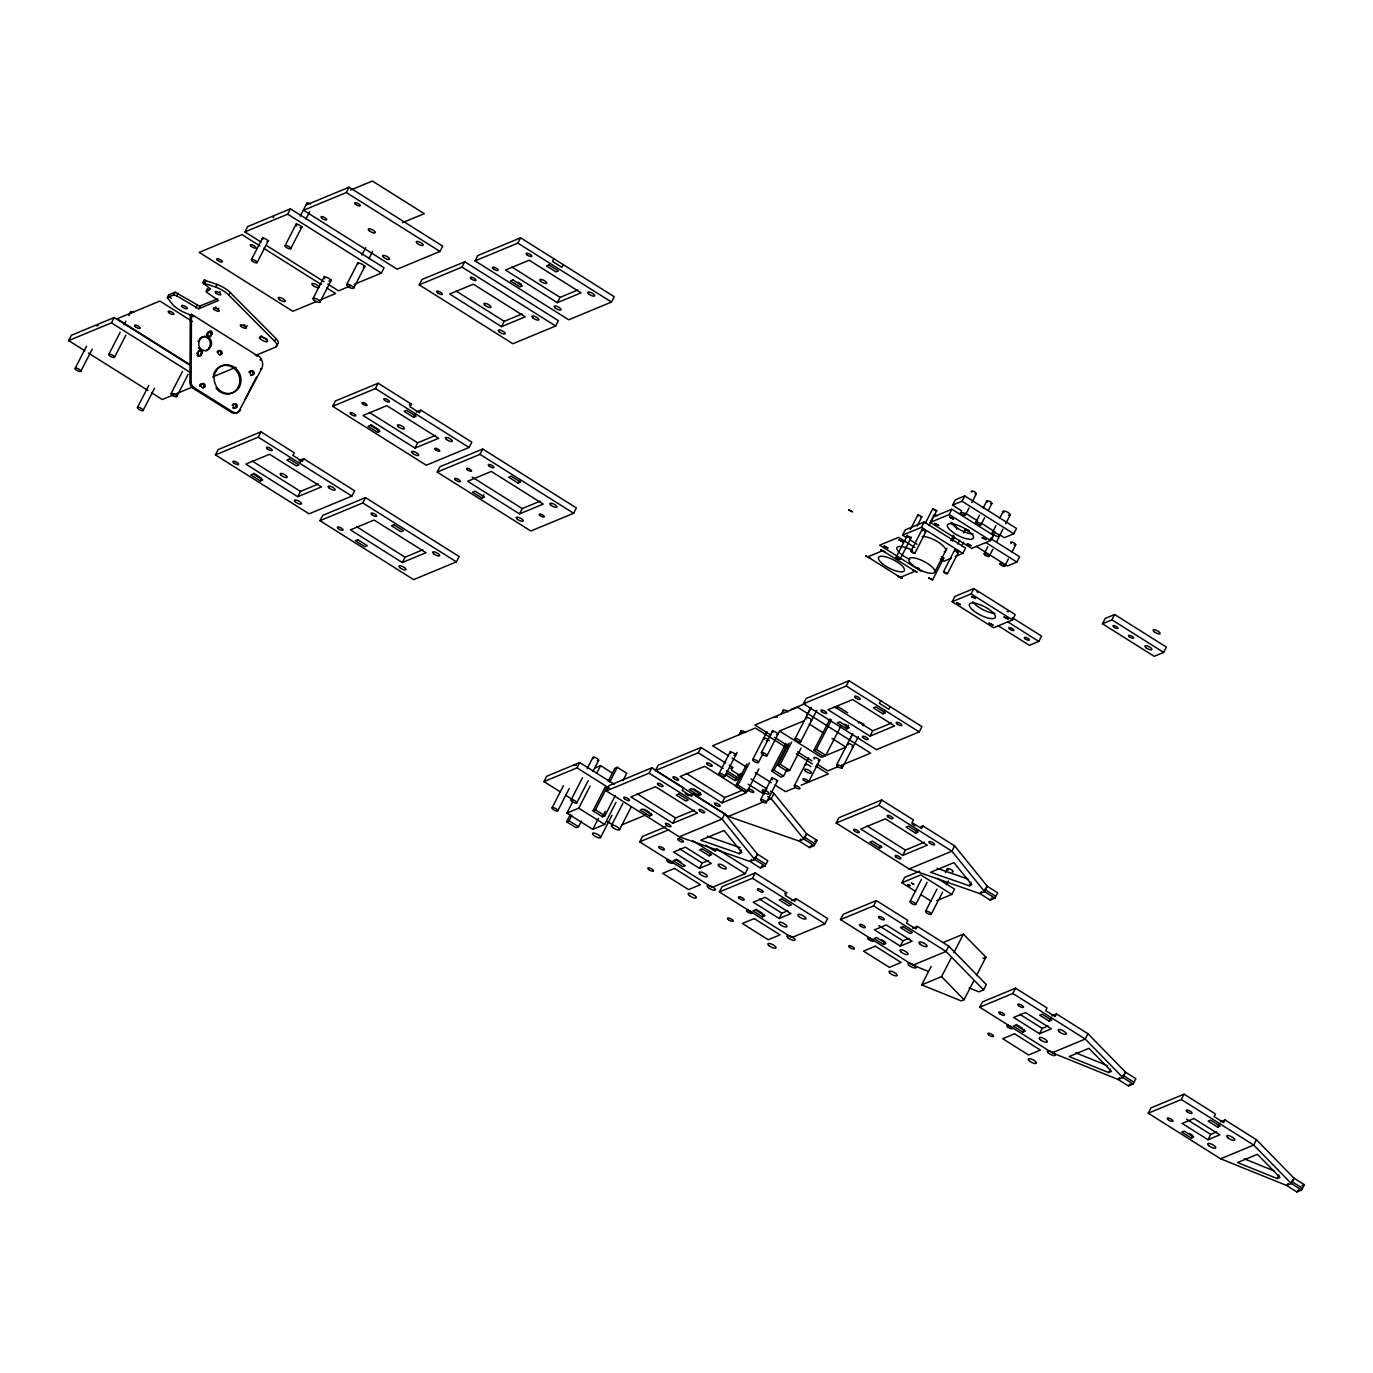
<?xml version="1.0" encoding="UTF-8"?>
<svg xmlns="http://www.w3.org/2000/svg" width="1373" height="1373" viewBox="0 0 1373 1373"><rect width="100%" height="100%" fill="white"/><g stroke="black" fill="none" stroke-linecap="round" stroke-linejoin="round"><path stroke-width="1.5" d="M907.896 884.796L910.042 885.825M911.432 883.302L913.663 884.281M255.481 355.058L257.695 355.212A10.092 9.233 67.5 0 1 261.591 368.925L239.383 410.355A6.316 5.767 67.5 0 1 231.471 412.415L193.044 388.233A6.316 5.767 67.5 0 1 189.937 382.483L190.298 314.743L191.482 314.263L256.391 355.092L275.784 347.06L277.14 344.4A15.137 4.857 27.2 0 0 275.87 338.479L230.115 292.38A14.519 4.651 27.2 0 0 216.985 284.4L204.285 280.126L205.315 281.688M240.567 409.858A6.316 5.767 67.5 0 1 232.655 411.917L194.228 387.735A6.316 5.767 67.5 0 1 191.104 381.986L191.482 314.263M725.682 762.993L700.985 747.461L658.199 765.207L655.47 770.528L728.428 816.42L799.189 841.083L803.909 839.126L806.638 833.806L816.986 840.327L814.258 845.631L803.909 839.126L806.638 833.806L773.943 793.371L770.425 791.157M920.802 826.786L922.913 825.911L954.647 845.871L987.341 886.323L997.69 892.828L994.962 898.148L984.613 891.626L984.75 889.876M1301.621 1189.996L1291.272 1183.492L1294.001 1178.171L1304.35 1184.693L1301.621 1189.996L1296.884 1191.97L1286.552 1185.448L1220.631 1158.795L1148.223 1113.211L1150.952 1107.908L1184.041 1094.178L1215.5 1113.984L1214.144 1116.644L1223.618 1122.599L1224.991 1119.956L1256.449 1139.744L1294.001 1178.171L1291.272 1183.492L1286.552 1185.448M693.039 793.783L691.683 796.443L682.192 790.488L683.565 787.827L651.832 767.85L609.046 785.596L606.317 790.917L679.257 836.809L750.018 861.472L754.755 859.515L757.484 854.195L724.79 813.76L693.039 793.783L688.474 795.688L685.316 793.697M765.087 866.02L767.833 860.699L757.484 854.195L754.755 859.515L765.087 866.02L760.367 867.976L750.018 861.472L751.615 859.498M1133.137 1084.001L1122.788 1077.496L1125.534 1072.176L1135.866 1078.68L1133.137 1084.001L1128.417 1085.957L1118.068 1079.453L1052.164 1052.782L979.738 1007.216L982.467 1001.895L1015.557 988.182L1047.033 1007.971L1045.66 1010.631L1055.15 1016.604L1056.506 1013.943L1087.982 1033.749L1125.534 1072.176L1122.788 1077.496L1118.068 1079.453L1119.664 1077.479M907.45 535.195L896.054 557.369L897.736 559.017L899.967 559.412L911.397 537.186M900.019 559.257L896.071 557.335M918.571 515.853L918.056 514.703L921.867 516.797L917.095 526.082M929.126 525.464L936.746 510.619L932.851 508.594L934.069 510.104M932.593 579.818L928.646 577.879L932.559 579.921L943.989 557.678M958.869 551.517L947.439 573.742L945.225 573.348L943.526 571.7L954.939 549.526M953.875 537.547L953.549 536.174M965.94 530.098L965.545 529.034L968.651 530.167M922.347 529.017L910.934 551.208L912.633 552.838L914.864 553.233L926.277 531.008M914.881 553.199L911.003 551.122M947.473 573.691L943.594 571.614M84.851 350.802L68.65 340.59L71.379 335.287L114.165 317.541L189.8 365.132M75.137 368.342L86.533 346.168M80.801 371.311A3.192 1.03 27.2 0 0 77.025 368.342A3.192 1.03 27.2 0 0 76.081 369.852A3.192 1.03 27.2 0 0 80.801 371.311L92.197 349.137M68.65 340.59L111.436 322.861L114.165 317.541M108.793 354.388L120.206 332.197M123.999 324.817L125.904 321.11M128.753 315.567L130.658 311.877M114.457 357.358A3.192 1.03 27.2 0 0 110.681 354.371A3.192 1.03 27.2 0 0 109.737 355.899A3.192 1.03 27.2 0 0 114.457 357.358L125.853 335.184M190.298 314.743L193.318 316.648A10.092 3.244 27.2 0 0 188.582 314.228L185.939 313.147A15.137 4.857 27.2 0 1 172.329 304.12L167.317 297.649L168.879 294.8L175.195 292.192L199.463 306.128L217.655 298.868M167.506 297.46L173.667 294.903L175.04 292.243M275.784 347.06A15.137 4.857 27.2 0 0 274.514 341.139L228.759 295.041A14.519 4.651 27.2 0 0 215.63 287.06L202.826 282.872L210.567 288.948L206.19 291.951L218.427 300.498L198.673 308.805L176.688 295.813L178.044 293.153M137.42 407.541L148.816 385.35M204.663 282.958L206.019 280.298M204.096 284.434L205.469 281.791M143.084 410.51A3.192 1.03 27.2 0 0 139.308 407.524A3.192 1.03 27.2 0 0 138.364 409.034A3.192 1.03 27.2 0 0 143.084 410.51L154.48 388.319M195.824 307.861L197.197 305.201M206.139 291.162L207.512 288.502L208.336 289.995M198.845 308.771L200.201 306.11M215.63 287.06L216.985 284.4M261.127 242.111L244.909 231.917L247.655 226.596L290.441 208.85L384.08 267.769L381.351 273.09L354.114 284.383M171.076 393.588L182.489 371.397M200.218 339.32L198.21 341.396L200.218 339.32A6.505 5.938 67.5 0 1 208.353 337.192A6.505 5.938 67.5 0 1 210.876 346.013L208.868 348.107A6.505 5.938 67.5 0 1 206.036 350.75M206.86 334.308L208.971 332.009A1.888 1.733 67.5 0 1 211.339 331.391A1.888 1.733 67.5 0 1 212.06 333.965L209.966 336.265A1.888 1.733 67.5 0 1 207.58 336.883A1.888 1.733 67.5 0 1 206.86 334.308L208.971 332.009M199.136 351.145L197.025 353.445L199.136 351.145A1.888 1.733 67.5 0 1 201.505 350.527A1.888 1.733 67.5 0 1 202.226 353.101L200.132 355.401A1.888 1.733 67.5 0 1 197.008 355.161M228.759 295.041L230.115 292.38M176.739 396.557A3.192 1.03 27.2 0 0 172.964 393.57A3.192 1.03 27.2 0 0 172.02 395.081A3.192 1.03 27.2 0 0 176.739 396.557L188.135 374.366M200.132 355.401L202.226 353.101M209.966 336.265L212.06 333.965M251.413 259.651L262.809 237.478M208.868 348.107L210.876 346.013M257.06 262.638A3.192 1.03 27.2 0 0 253.284 259.651A3.192 1.03 27.2 0 0 252.357 261.162A3.192 1.03 27.2 0 0 257.06 262.638L268.473 240.447M244.909 231.917L287.712 214.171L290.441 208.85M285.069 245.698L296.465 223.524M300.258 216.127L306.917 203.187M245.836 328.216L247.191 325.555M290.716 248.667A3.192 1.03 27.2 0 0 286.94 245.681A3.192 1.03 27.2 0 0 286.013 247.209A3.192 1.03 27.2 0 0 290.716 248.667L302.129 226.494M305.922 219.096L309.732 211.699M346.339 192.529L349.068 187.209L442.724 246.145L439.995 251.448L397.192 269.194L303.553 210.275L346.339 192.529L439.995 251.448M215.424 454.909L218.153 449.589L260.956 431.843L294.217 452.781L292.844 455.441L302.335 461.397L303.69 458.736L354.594 490.762L351.866 496.082L309.079 513.828L215.424 454.909L258.21 437.163L260.956 431.843M274.514 341.139L275.87 338.479M245.115 399.183L256.597 376.854M313.027 298.576L324.423 276.385M320.012 302.094L331.408 279.903M346.683 284.606L358.078 262.432M361.888 255.035L365.681 247.638M353.668 288.141L365.064 265.95M368.874 258.553L372.667 251.173M260.286 480.928L262.741 479.915L253.267 473.942L250.813 474.955L260.286 480.928L261.659 478.267L253.748 473.29M300.224 462.272L301.579 459.612M332.644 406.305L335.372 400.985L378.159 383.239L411.437 404.177L410.064 406.837L419.554 412.792L420.91 410.132L471.814 442.157L469.085 447.478L426.282 465.224L332.644 406.305L375.43 388.559L378.159 383.239M297.735 496.717L321.436 486.9L269.554 454.257L245.853 464.091L297.735 496.717L300.464 491.414L318.227 484.034M419.228 284.829L421.957 279.508L464.743 261.78L558.382 320.698L555.653 326.002L512.867 343.748L419.228 284.829L462.014 267.083L464.743 261.78M319.978 520.693L322.724 515.373L365.51 497.627L459.148 556.546L456.42 561.866L413.633 579.612L319.978 520.693L362.781 502.947L365.51 497.627M377.506 432.323L379.961 431.311L370.487 425.338L368.033 426.351L377.506 432.323L378.879 429.663L370.967 424.686M475.058 260.87L477.787 255.55L520.573 237.804L614.212 296.722L611.483 302.043L568.697 319.789L475.058 260.87L517.844 243.124L520.573 237.804M413.616 417.341L416.07 416.328L406.597 410.355L404.143 411.385L413.616 417.341L415.435 413.805M414.955 448.113L438.639 438.296L386.774 405.653L363.073 415.487L414.955 448.113L417.684 442.81L435.447 435.43M501.523 326.654L525.224 316.82L473.359 284.194L449.658 294.011L501.523 326.654L504.251 321.333L522.032 313.971M437.198 472.089L439.926 466.769L482.73 449.022L576.368 507.941L573.639 513.262L530.853 531.008L437.198 472.089L479.984 454.343L482.73 449.022M553.834 258.742L552.478 261.402L561.952 267.357L563.325 264.697M402.289 562.518L425.99 552.684L374.125 520.041L350.424 529.875L402.289 562.518L405.018 557.198L422.798 549.818M557.352 302.678L581.054 292.861L529.189 260.218L505.487 270.052L557.352 302.678L560.081 297.375L577.861 289.995M482.06 498.107L484.515 497.095L475.041 491.122L472.587 492.135L482.06 498.107L483.88 494.572M518.17 483.142L520.624 482.112L511.151 476.156L508.696 477.169L518.17 483.142L519.989 479.589M519.509 513.914L543.21 504.08L491.328 471.437L467.627 481.271L519.509 513.914L522.238 508.594L540.018 501.214M560.235 791.843L543.931 781.58L546.66 776.277L579.749 762.547L614.16 784.189M552.049 807.839L563.445 785.648M543.931 781.58L577.02 767.867L579.749 762.547M557.764 810.808A3.209 1.03 27.2 0 0 554.04 807.805A3.209 1.03 27.2 0 0 552.976 809.246A3.209 1.03 27.2 0 0 557.764 810.808L569.194 788.548M571.048 799.944L582.461 777.77M587.215 768.52L592.913 757.433M615.996 802.278L604.601 824.452L592.793 829.361L566.912 813.091L572.627 801.986M581.38 821.174L578.531 826.718L576.076 827.73L566.603 821.758L570.396 814.378M576.797 802.862L588.193 780.671M592.947 771.42L598.645 760.333M566.603 821.758L569.057 820.745L571.906 815.202M566.912 813.091L578.737 808.182L590.133 785.991M596.792 773.05L600.585 765.653L612.667 773.256M615.379 795.43L604.927 815.768L602.472 816.798L592.982 810.825L605.339 786.798M608.188 781.237L614.847 768.296L617.301 767.284L626.774 773.256L622.964 780.653M592.982 810.825L595.436 809.813L606.849 787.621M609.698 782.078L617.301 767.284M592.793 829.361L598.491 818.257M602.472 816.798L605.321 811.237M600.516 837.599A4.548 1.459 27.2 0 0 595.264 833.36A4.548 1.459 27.2 0 0 593.754 835.419A4.548 1.459 27.2 0 0 600.516 837.599L611.963 815.322M611.466 825.516L622.861 803.342M619.566 829.618L630.962 807.444M606.317 790.917L649.103 773.171L651.832 767.85M649.635 815.974L652.089 814.944L642.615 808.989L640.161 810.001L649.635 815.974L651.008 813.314M717.152 848.995L747.925 868.354L745.196 873.674L712.106 887.404L639.681 841.838L642.41 836.517L665.768 826.838M655.47 770.528L698.256 752.782L700.985 747.461M672.839 823.268L697.433 813.073L655.522 786.712L630.928 796.906L672.839 823.268L675.585 817.965L694.481 810.121M698.806 795.585L701.26 794.572L691.769 788.6L689.315 789.612L698.806 795.585L700.161 792.925L693.846 788.943M719.074 773.514L730.47 751.323M739.017 734.692L740.922 730.985M724.738 776.483A3.192 1.03 27.2 0 0 720.962 773.497A3.192 1.03 27.2 0 0 720.018 775.007A3.192 1.03 27.2 0 0 724.738 776.483L737.078 752.455M729.2 765.224L732.736 767.438L731.363 770.099L740.836 776.054M722.009 802.896L746.586 792.702L704.675 766.323L680.098 776.517L722.009 802.896L724.738 797.576L741.763 790.522M734.915 780.602L737.37 779.589L727.879 773.634L725.425 774.647L734.915 780.602L736.735 777.067M738.725 776.929L740.098 774.286M758.84 768.88L747.444 791.071L744.99 792.084L735.499 786.111L746.912 763.937M735.499 786.111L737.953 785.099L749.366 762.907M724.79 813.76L722.044 819.063L679.257 836.809M752.73 759.561L766.975 731.826M699.458 868.337L711.283 863.445L685.419 847.158L673.594 852.067L699.458 868.337L702.187 863.033L708.108 860.579M761.346 752.747L772.759 730.556M781.306 713.926L783.211 710.219M709.137 855.774L711.592 854.761L702.118 848.789L699.664 849.818L709.137 855.774L710.957 852.238M758.394 762.53A3.192 1.03 27.2 0 0 754.618 759.544A3.192 1.03 27.2 0 0 753.674 761.054A3.192 1.03 27.2 0 0 758.394 762.53L763.148 753.279M716.449 848.565L715.093 851.226L705.602 845.253M767.009 755.716A3.192 1.03 27.2 0 0 763.234 752.73A3.192 1.03 27.2 0 0 762.29 754.24A3.192 1.03 27.2 0 0 767.009 755.716L779.366 731.672M803.462 703.765L806.191 698.445L848.977 680.699L921.935 726.609L919.206 731.929L876.42 749.658L803.462 703.765L846.249 686.019L848.977 680.699M787.347 768.691L783.554 776.088L781.1 777.118L771.609 771.145L785.871 743.411M771.609 771.145L774.063 770.133L787.364 744.252M801.111 748.113L789.715 770.304L787.261 771.317L777.787 765.345L789.183 743.171M760.659 799.687L772.055 777.496M777.787 765.345L780.242 764.332L791.637 742.141M806.792 715.47L810.43 708.382M795.001 738.794L811.151 707.352M906.146 537.444L902.542 535.178L905.27 529.858L924.183 522.015L965.562 548.05L962.833 553.37L955.265 556.511M719.383 891.969L722.112 886.666L755.201 872.936L786.678 892.742L785.305 895.402L794.795 901.357L796.151 898.714L827.627 918.503L824.898 923.823L791.792 937.553L719.383 891.969L752.473 878.257L755.201 872.936M739.343 853.628L741.935 852.564L724.086 830.493L700.728 840.173L739.343 853.628L741.163 850.093M766.323 802.656A3.192 1.03 27.2 0 0 762.547 799.67A3.192 1.03 27.2 0 0 761.603 801.18A3.192 1.03 27.2 0 0 766.323 802.656L777.719 780.465M773.943 793.371L771.214 798.691L767.318 800.305M800.665 741.763A3.192 1.03 27.2 0 0 796.889 738.777A3.192 1.03 27.2 0 0 795.945 740.287A3.192 1.03 27.2 0 0 800.665 741.763L816.815 710.322M910.299 529.635L917.902 514.858M902.542 535.178L921.455 527.335L924.183 522.015M925.196 523.473L932.799 508.679M794.315 785.734L808.577 757.999M930.276 522.375L933.022 517.055L951.918 509.229L993.314 535.264L990.568 540.567L971.672 548.411L930.276 522.375L949.189 514.532L951.918 509.229M841.031 725.751L825.825 755.322L823.371 756.334L813.897 750.379L830.047 718.937M813.897 750.379L816.351 749.366L831.54 719.778M808.594 781.889A3.192 1.03 27.2 0 0 804.818 778.903A3.192 1.03 27.2 0 0 803.891 780.413A3.192 1.03 27.2 0 0 808.594 781.889L820.007 759.698M961.512 510.773L952.587 505.161L955.333 499.841L964.773 495.928L1016.518 528.468L1013.772 533.788L1004.332 537.701L998.978 534.337M952.587 505.161L962.044 501.231L964.773 495.928M846.798 728.823L849.235 727.81L839.761 721.838L837.307 722.85L846.798 728.823L848.617 725.27M934.704 572.078L947.061 548.05M950.854 540.653L953.703 535.11M836.603 764.95L852.753 733.525M849.63 740.081L852.358 734.761M965.373 515.098A2.832 0.91 27.2 0 0 962.198 512.455A2.832 0.91 27.2 0 0 961.117 513.656A2.832 0.91 27.2 0 0 965.373 515.098L969.063 507.941M971.792 502.621L976.357 493.765M952.536 541.048L954.407 537.392M762.461 916.855L764.915 915.842L755.425 909.887L752.97 910.9L762.461 916.855L763.817 914.212M842.25 767.919A3.192 1.03 27.2 0 0 838.474 764.95A3.192 1.03 27.2 0 0 837.547 766.46A3.192 1.03 27.2 0 0 842.25 767.919L858.417 736.494M957.788 543.965L959.676 540.276M963.486 532.878L965.391 529.189M880.711 700.676L879.355 703.336L888.829 709.292L890.202 706.632M961.718 545.973L963.623 542.266M975.877 522.221L979.533 515.132M983.171 508.044L986.809 500.956M870.001 736.134L894.578 725.939L852.667 699.561L828.073 709.755L870.001 736.134L872.73 730.814L891.643 722.97M882.908 713.84L885.362 712.827L875.871 706.872L873.417 707.884L882.908 713.84L884.727 710.304M980.94 524.795L984.595 517.707M988.234 510.619L991.872 503.531M779.16 918.486L790.968 913.594L765.104 897.307L753.296 902.215L779.16 918.486L781.889 913.165L787.793 910.728M994.962 898.148L990.225 900.104L979.876 893.6L909.115 868.937L836.174 823.028L838.903 817.724L881.689 799.978L913.423 819.938L912.067 822.599L921.54 828.571L922.913 825.911M952.193 601.717L954.939 596.397L973.835 588.571L1015.231 614.606L1012.485 619.909L993.589 627.753L952.193 601.717L971.106 593.874L973.835 588.571M992.301 532.673L995.957 525.584M999.595 518.496L1003.234 511.408M984.166 553.748L987.805 546.66M991.443 539.572L994.189 534.251M989.229 556.322L992.868 549.234M996.506 542.146L1002.925 529.12M1005.671 523.799L1010.219 514.944M836.174 823.028L878.96 805.299L881.689 799.978M1004.693 566.157A2.832 0.91 27.2 0 0 1001.518 563.514A2.832 0.91 27.2 0 0 1000.436 564.732A2.832 0.91 27.2 0 0 1004.693 566.157L1008.383 559M1012.021 551.912L1015.677 544.824M976.392 546.454L1007.439 565.985L1016.878 562.072L1019.624 556.751L990.311 538.302M928.44 971.449L912.925 965.168L840.499 919.601L843.245 914.298L876.334 900.568L907.793 920.373L906.437 923.034L915.911 928.989L917.284 926.346L948.743 946.134L986.295 984.561L983.566 989.882L978.846 991.838L969.149 987.925M879.492 848.085L881.947 847.072L872.473 841.117L870.019 842.13L879.492 848.085L880.865 845.442M840.499 919.601L873.606 905.888L876.334 900.568M902.713 855.396L927.29 845.202L885.379 818.823L860.785 829.017L902.713 855.396L905.442 850.076L924.355 842.233M915.602 833.119L918.056 832.107L908.583 826.134L906.129 827.147L915.602 833.119L917.439 829.567M915.654 891.437L901.872 882.753L904.601 877.433L919.721 871.169M998.308 625.796L1029.355 645.327L1038.795 641.414L1041.541 636.094L1012.227 617.644M883.577 944.487L886.031 943.474L876.558 937.502L874.103 938.531L883.577 944.487L884.95 941.827L881.792 939.853M910.042 901.529L921.455 879.338M915.705 904.498A3.192 1.03 27.2 0 0 911.929 901.512A3.192 1.03 27.2 0 0 911.003 903.022A3.192 1.03 27.2 0 0 915.705 904.498L927.118 882.307M900.293 946.117L912.101 941.226L886.237 924.939L874.429 929.847L900.293 946.117L903.022 940.797L908.926 938.36M954.647 845.871L951.918 851.191L909.115 868.937M925.574 911.294L936.97 889.103M945.516 872.473L947.421 868.766M931.237 914.264A3.192 1.03 27.2 0 0 927.444 911.277A3.192 1.03 27.2 0 0 926.518 912.788A3.192 1.03 27.2 0 0 931.237 914.264L942.633 892.072M946.426 884.693L948.331 880.985M936.678 900.722L951.815 894.441L954.544 889.12L937.296 878.274M1102.468 623.788L1105.196 618.468L1114.653 614.538L1166.381 647.095L1163.652 652.415L1154.195 656.328L1102.468 623.788L1111.924 619.858L1114.653 614.538M969.201 885.757L971.792 884.693L953.943 862.622L930.585 872.301L969.201 885.757L971.037 882.204M973.577 981.232L964.086 999.716L961.237 1000.883L921.695 984.887L931.203 966.403M948.743 946.134L946.014 951.455L912.925 965.168M979.876 893.6L984.613 891.626L987.341 886.323L984.801 889.464L995.133 895.968M921.695 984.887L941.552 976.649L951.06 958.165M953.909 952.622L963.4 934.138L985.934 957.187L976.426 975.671M979.738 1007.216L1012.828 993.486L1015.557 988.182M1022.816 1032.101L1025.271 1031.072L1015.78 1025.116L1013.325 1026.129L1022.816 1032.101L1024.189 1029.441M1039.515 1033.715L1051.34 1028.823L1025.477 1012.553L1013.652 1017.444L1039.515 1033.715L1042.244 1028.411L1048.148 1025.957M1049.195 1021.152L1051.649 1020.139L1042.176 1014.166L1039.721 1015.196L1049.195 1021.152L1051.014 1017.616M1087.982 1033.749L1085.254 1039.052L1052.164 1052.782M1108.663 1072.553L1111.512 1071.369L1088.978 1048.32L1069.121 1056.541L1108.663 1072.553L1110.482 1069.001M1148.223 1113.211L1181.312 1099.498L1184.041 1094.178M1191.301 1138.097L1193.738 1137.084L1184.264 1131.129L1181.81 1132.141L1191.301 1138.097L1192.656 1135.454L1189.499 1133.463M1208 1139.727L1219.808 1134.836L1193.944 1118.549L1182.136 1123.457L1208 1139.727L1210.729 1134.407L1216.632 1131.97M1217.679 1127.164L1220.134 1126.152L1210.643 1120.179L1208.189 1121.192L1217.679 1127.164L1219.499 1123.629M1256.449 1139.744L1253.721 1145.065L1220.631 1158.795M1277.147 1178.549L1279.979 1177.382L1257.445 1154.315L1237.605 1162.553L1277.147 1178.549L1278.967 1175.013M167.557 298.25L168.879 294.8M921.815 516.883L920.562 516.9M936.729 510.67L935.837 510.825M760.367 867.976L762.272 865.625M799.343 840.894L800.785 839.126M799.189 841.083L809.538 847.587L811.597 845.03M980.047 893.394L981.472 891.626M990.225 900.104L991.975 897.942M1128.417 1085.957L1130.013 1083.984M1286.707 1185.259L1288.131 1183.492M1296.884 1191.97L1298.635 1189.807M907.931 884.538L910.059 885.499M911.483 883.079L913.611 884.04M306.282 204.955L349.068 187.209M350.664 190.04L372.375 181.03L424.257 213.673L402.529 222.683M210.155 331.888L211.339 331.391M207.169 337.672L208.353 337.192M350.235 285.996L338.565 290.836L327.752 284.039M316.185 301.614L292.844 311.293L199.205 252.375L241.991 234.629L259.995 245.956M320.081 300.001L335.63 293.547L326.637 287.884M200.321 351.025L201.505 350.527M217.02 351.969L218.204 351.471M220.641 354.234L221.825 353.753M189.937 382.483L191.104 381.986M214.497 372.186L215.681 371.688M257.695 355.212L256.511 355.71A10.092 9.233 67.5 0 1 257.111 356.122M212.712 376.906L236.036 367.226M193.421 386.62L162.289 399.526L151.493 392.712M200.08 384.921L201.265 384.423M193.044 388.233L194.228 387.735M203.702 387.203L204.886 386.705M249.097 372.134L250.281 371.654M261.591 368.925L260.424 369.423A10.092 9.233 67.5 0 0 260.716 368.771M252.718 374.417L253.902 373.937M238.301 387.152L239.468 386.671M232.157 405.104L233.341 404.606M235.778 407.369L236.963 406.889M231.471 412.415L232.655 411.917M409.326 405.052L411.437 404.177M299.125 460.641L303.69 458.736M416.345 412.037L420.91 410.132M951.489 558.073L943.92 561.214L940.333 558.948M594.681 768.108L600.585 765.653M790.402 709.721L805.539 703.457M804.063 720.791L779.486 730.985L821.397 757.364L845.974 747.169L832.004 738.365M835.745 707.85L838.199 706.838L847.673 712.793M730.625 768.314L732.736 767.438M846.043 727.038L848.154 726.163L844.996 724.172M737.644 775.299L742.209 773.394M622.192 824.727L645.55 815.047M698.05 793.8L700.161 792.925M639.681 841.838L668.874 829.721M837.53 766.872L827.816 770.905L817.141 764.177M841.426 765.259L870.602 753.159L797.644 707.249L754.858 724.995L770.871 735.07M795.259 787.639L785.528 791.672L774.853 784.944M801.094 785.219L828.331 773.926L815.871 766.083M728.428 816.42L763.439 801.918M814.618 841.306L816.986 840.327M809.538 847.587L814.258 845.631M784.549 893.617L786.678 892.742M791.569 900.602L796.151 898.714M901.872 882.753L920.768 874.91L951.815 894.441M912.702 928.234L917.284 926.346M943.543 942.359L963.4 934.138M983.102 958.371L985.934 957.187M1051.924 1015.848L1056.506 1013.943M1220.408 1121.844L1224.991 1119.956M1301.982 1185.671L1304.35 1184.693M173.667 294.903L176.688 295.813M1007.095 611.5L1008.314 611.689M942.496 558.725L943.44 558.245L941.26 556.717M924.664 532.02C928.594 532.278 920.253 527.764 922.33 530.767M968.051 531.231L969.269 530.819M909.647 538.165C914.126 538.147 903.674 533.908 908.257 537.529M919.275 568.594L917.627 567.77M937.175 868.337L968.085 879.098M707.318 836.208L740.15 847.639M1075.814 1052.834L1107.445 1065.637M1244.281 1158.829L1273.938 1170.843M956.432 552.221C961.632 554.177 953.857 547.981 954.922 551.277M976.89 591.712L977.919 592.501M962.044 501.231L1013.772 533.788M965.082 513.021L977.576 520.865M981.129 523.113L995.408 532.089M517.844 243.124L611.483 302.043M949.189 514.532L990.568 540.567M1111.924 619.858L1163.652 652.415M985.848 542.541L1016.878 562.072M511.786 266.98L560.081 297.375M921.455 527.335L962.833 553.37M518.119 282.237L521.277 284.228M909.733 539.709L916.941 544.24M914.813 547.501L898.629 537.324L879.715 545.15L921.094 571.202M462.014 267.083L555.653 326.002M971.106 593.874L1012.485 619.909M1007.765 621.883L1038.795 641.414M455.956 290.956L504.251 321.333M287.712 214.171L381.351 273.09M266.534 245.51L324.148 281.774M263.599 248.221L321.231 284.486M375.43 388.559L469.085 447.478M479.984 454.343L573.639 513.262M846.249 686.019L919.206 731.929M369.388 412.415L417.684 442.81M472.158 477.083L522.238 508.594M834.303 706.632L872.73 730.814M192.323 321.436L159.903 301.047L117.117 318.793L190.95 365.252M208.524 331.631L212.129 333.914M809.298 724.086L823.268 732.873M816.351 749.366L825.825 755.322M774.441 737.318L788.668 746.26M797.559 751.872L811.803 760.814M912.015 823.817L915.173 825.808M878.96 805.299L951.918 851.191L984.613 891.626M111.436 322.861L190.675 372.718M787.398 748.182L755.373 728.016L712.587 745.762L728.6 755.837M796.289 753.777L812.301 763.851M780.242 764.332L789.715 770.304M258.21 437.163L351.866 496.082M362.781 502.947L456.42 561.866M867.015 825.911L905.442 850.076M774.063 770.133L783.554 776.088M88.456 353.067L147.889 390.447M732.152 758.085L746.397 767.044M755.287 772.639L771.3 782.713M252.169 461.019L300.464 491.414M356.723 526.803L405.018 557.198M751.031 778.954L766.889 788.926M698.256 752.782L723.176 768.451M726.729 770.699L740.957 779.658M748.079 784.137L764.092 794.212M767.661 796.443L771.214 798.691L803.909 839.126M920.837 894.681L931.186 901.203M737.953 785.099L747.444 791.071M804.097 836.964L814.446 843.468M686.311 773.394L724.738 797.576M873.606 905.888L946.014 951.455L983.566 989.882M1012.828 993.486L1085.254 1039.052L1122.788 1077.496M1181.312 1099.498L1253.721 1145.065L1291.272 1183.492M649.103 773.171L722.044 819.063L754.755 859.515M1122.977 1075.316L1133.326 1081.821M1291.461 1181.329L1301.81 1187.834M878.874 925.608L903.022 940.797M1019.83 1014.304L1042.244 1028.411M1186.581 1119.218L1210.729 1134.407M754.927 857.336L765.276 863.857M1016.277 1024.464L1022.593 1028.446M637.158 793.783L675.585 817.965M644.675 809.332L649.429 812.318M577.02 767.867L609.612 788.377M692.679 840.636L745.196 873.674M752.473 878.257L824.898 923.823M679.772 848.926L702.187 863.033M759.475 899.075L781.889 913.165M676.202 859.086L680.957 862.072M755.922 909.235L762.238 913.217M595.436 809.813L604.927 815.768M565.659 795.259L572.901 799.807M607.295 821.449L612.736 824.881M578.737 808.182L604.601 824.452M569.057 820.745L578.531 826.718M941.552 976.649L964.086 999.716M168.913 295.59L171.316 298.525M573.88 765.465A3.209 1.03 27.2 0 1 576.368 765.447M593.582 758.651A3.209 1.03 27.2 0 1 593.994 757.175A3.209 1.03 27.2 0 1 598.147 759.286A3.209 1.03 27.2 0 1 597.341 760.556M948.125 870.07A3.192 1.03 27.2 0 1 948.314 868.543A3.192 1.03 27.2 0 1 952.381 870.448A3.192 1.03 27.2 0 1 952.193 871.975M806.638 718.817A3.192 1.03 27.2 0 1 806.878 717.307A3.192 1.03 27.2 0 1 810.98 719.28A3.192 1.03 27.2 0 1 810.551 720.705M772.724 732.53A3.192 1.03 27.2 0 1 773.6 731.328A3.192 1.03 27.2 0 1 777.633 733.56A3.192 1.03 27.2 0 1 776.363 734.555M848.085 744.87A3.192 1.03 27.2 0 1 848.617 743.497A3.192 1.03 27.2 0 1 852.702 745.573A3.192 1.03 27.2 0 1 851.964 746.843M814.567 758.943A3.192 1.03 27.2 0 1 814.91 757.45A3.192 1.03 27.2 0 1 819.08 759.578A3.192 1.03 27.2 0 1 818.136 760.762M783.777 711.403A3.192 1.03 27.2 0 1 784.172 709.995A3.192 1.03 27.2 0 1 788.171 711.901M858.485 722.936A3.192 1.03 27.2 0 1 860.27 722.404A3.192 1.03 27.2 0 1 863.84 724.549A3.192 1.03 27.2 0 1 862.896 725.579M767.164 741.197A3.192 1.03 27.2 0 1 766.151 740.768M764.109 739.343A3.192 1.03 27.2 0 1 765.31 738.211A3.192 1.03 27.2 0 1 769.292 740.768M730.573 753.434A3.192 1.03 27.2 0 1 731.208 752.078A3.192 1.03 27.2 0 1 735.327 754.292A3.192 1.03 27.2 0 1 734.092 755.322M805.591 765.396A3.192 1.03 27.2 0 1 806.809 764.366A3.192 1.03 27.2 0 1 810.756 766.735M772.295 779.71A3.192 1.03 27.2 0 1 772.484 778.199A3.192 1.03 27.2 0 1 776.552 780.104A3.192 1.03 27.2 0 1 776.363 781.615M774.578 717.427A3.192 1.03 27.2 0 1 777.341 717.358M741.918 732.53A3.192 1.03 27.2 0 1 741.592 730.762A3.192 1.03 27.2 0 1 745.745 732.547M987.496 502.106A2.832 0.91 27.2 0 1 987.702 500.733A2.832 0.91 27.2 0 1 991.409 502.569A2.832 0.91 27.2 0 1 990.705 503.702M971.809 492.203A2.832 0.91 27.2 0 1 972.393 491.002A2.832 0.91 27.2 0 1 976.031 492.958A2.832 0.91 27.2 0 1 974.967 493.885M1003.903 512.747A3.913 1.253 27.2 0 1 1004.744 511.134A3.913 1.253 27.2 0 1 1009.739 513.811A3.913 1.253 27.2 0 1 1008.417 515.167M995.013 613.319A14.519 4.651 27.2 0 1 972.822 601.803M973.097 533.977A14.519 4.651 27.2 0 1 950.905 522.461M1011.3 543.416A2.832 0.91 27.2 0 1 1011.626 542.043A2.832 0.91 27.2 0 1 1015.402 544.068A2.832 0.91 27.2 0 1 1014.029 544.892M1000.145 534.766A2.832 0.91 27.2 0 1 998.755 535.195M922.21 536.483A14.519 4.651 27.2 0 1 939.767 543.107A14.519 4.651 27.2 0 1 944.161 551.895M933.142 515.218A14.519 4.651 27.2 0 1 937.347 515.664M951.455 522.409A14.519 4.651 27.2 0 1 956.655 529.24M909.853 559.412A14.519 4.651 27.2 0 1 896.861 547.861A14.519 4.651 27.2 0 1 912.65 550.47M199.789 338.668A6.505 5.938 67.5 0 1 209.691 346.511M208.01 332.18A1.888 1.733 67.5 0 1 210.893 334.463M198.347 351.128A1.888 1.733 67.5 0 1 201.059 353.599M210.052 347.609A6.505 5.938 67.5 0 1 201.917 349.737A6.505 5.938 67.5 0 1 199.394 340.899M201.299 354.903A1.888 1.733 67.5 0 1 198.931 355.521A1.888 1.733 67.5 0 1 198.21 352.964M211.133 335.767A1.888 1.733 67.5 0 1 208.765 336.385A1.888 1.733 67.5 0 1 208.044 333.828M202.603 351.007A6.505 5.938 67.5 0 1 198.364 347.678M260.063 359.451A10.092 9.233 67.5 0 1 260.407 360.121M220.298 292.02A3.209 1.03 27.2 0 1 219.68 291.797M245.115 325.264A3.209 1.03 27.2 0 1 243.845 324.68M219.011 308.582A3.209 1.03 27.2 0 1 217.998 308.256M216.162 307.277A3.209 1.03 27.2 0 1 215.664 306.9M199.909 386.448A2.214 2.025 67.5 0 1 201.127 383.977A2.214 2.025 67.5 0 1 203.685 385.109A2.214 2.025 67.5 0 1 203.118 387.873M249.165 372.014A2.214 2.025 67.5 0 1 251.74 371.362A2.214 2.025 67.5 0 1 252.855 374.04A2.214 2.025 67.5 0 1 250.573 375.413M217.603 351.282A2.214 2.025 67.5 0 1 220.469 351.9A2.214 2.025 67.5 0 1 220.058 354.921M213.416 375.018A14.519 13.267 67.5 0 1 232.535 367.346A14.519 13.267 67.5 0 1 236.86 389.383A14.519 13.267 67.5 0 1 215.956 387.993M232.724 404.417A2.214 2.025 67.5 0 1 235.487 404.881A2.214 2.025 67.5 0 1 235.452 407.832A2.214 2.025 67.5 0 1 232.689 407.867M266.997 338.994A4.548 1.459 27.2 0 1 261.145 335.699M131.104 312.924A3.192 1.03 27.2 0 1 131.019 311.654A3.192 1.03 27.2 0 1 133.816 312.375M96.951 326.036A3.192 1.03 27.2 0 1 98.204 325.641M307.363 204.234A3.192 1.03 27.2 0 1 307.398 202.947A3.192 1.03 27.2 0 1 310.487 203.908M273.296 217.638A3.192 1.03 27.2 0 1 273.862 216.9M357.89 264.251A3.913 1.253 27.2 0 1 359.417 263.135A3.913 1.253 27.2 0 1 364.068 265.693A3.913 1.253 27.2 0 1 363.21 267.169M324.783 278.788A3.913 1.253 27.2 0 1 325.401 277.02A3.913 1.253 27.2 0 1 330.498 279.749A3.913 1.253 27.2 0 1 328.902 281.002M296.825 225.858A3.192 1.03 27.2 0 1 296.98 224.228A3.192 1.03 27.2 0 1 301.236 226.391A3.192 1.03 27.2 0 1 300.086 227.523M262.895 239.571A3.192 1.03 27.2 0 1 263.324 238.181A3.192 1.03 27.2 0 1 267.34 240.121A3.192 1.03 27.2 0 1 267.1 241.597M934.704 523.37L938.651 525.31L934.704 523.37M949.601 517.209L953.549 519.131L949.618 517.14M956.621 602.713L960.568 604.652L956.689 602.575M967.296 543.88L971.243 545.819L967.364 543.742M971.5 596.551L975.465 598.474L971.5 596.551M982.176 537.701L986.14 539.64L982.227 537.598M989.212 623.222L993.16 625.161L989.246 623.119M1004.092 617.043L1008.057 618.983L1004.092 617.043M848.651 509.898L852.616 511.837L848.668 509.846M865.728 555.928L869.675 557.884L865.728 555.928M880.625 549.766L884.572 551.706L880.625 549.766M884.143 546.145L888.091 548.084L884.143 546.094M899.023 539.967L902.988 541.906L899.075 539.881M898.32 576.437L902.267 578.393L898.337 576.385M913.199 570.258L917.164 572.215L913.217 570.224M204.354 280.092L202.981 282.752L204.388 280.075M512.884 279.903L510.43 280.916L519.921 286.888L522.375 285.876L512.884 279.903M548.994 264.938L546.54 265.95L556.031 271.905L558.485 270.893L548.994 264.938M289.377 458.96L286.923 459.989L296.396 465.945L298.851 464.932L289.377 458.96M357.821 539.726L355.367 540.739L364.84 546.711L367.295 545.699L357.821 539.726M393.931 524.761L391.477 525.773L400.95 531.746L403.405 530.716L393.931 524.761M882.599 550.71L867.719 556.889L900.293 577.381L915.19 571.219L882.599 550.71M678.725 794.006L676.271 795.036L685.745 800.991L688.199 799.978L678.725 794.006M675.739 859.738L673.285 860.751L682.759 866.723L685.213 865.694L675.739 859.738M674.486 868.423L662.661 873.331L688.525 889.601L700.35 884.71L674.486 868.423M781.821 898.937L779.366 899.95L788.84 905.923L791.294 904.91L781.821 898.937M754.189 918.571L742.364 923.48L768.228 939.75L780.053 934.841L754.189 918.571M902.936 926.569L900.482 927.582L909.973 933.554L912.427 932.542L902.936 926.569M875.305 946.203L863.497 951.111L889.361 967.381L901.169 962.473L875.305 946.203M1014.544 1033.818L1002.719 1038.709L1028.583 1054.979L1040.408 1050.088L1014.544 1033.818M1208.875 1145.7A4.548 1.459 27.2 0 0 1215.689 1148A4.548 1.459 27.2 0 0 1210.591 1143.76A4.548 1.459 27.2 0 0 1208.875 1145.7M1227.874 1137.822A4.548 1.459 27.2 0 0 1234.687 1140.122A4.548 1.459 27.2 0 0 1229.607 1135.883A4.548 1.459 27.2 0 0 1227.874 1137.822M1168.114 1119.579A3.209 1.03 27.2 0 0 1172.937 1121.192A3.209 1.03 27.2 0 0 1169.333 1118.206A3.209 1.03 27.2 0 0 1168.114 1119.579M1187.113 1111.701A3.209 1.03 27.2 0 0 1191.953 1113.314A3.209 1.03 27.2 0 0 1188.332 1110.311A3.209 1.03 27.2 0 0 1187.113 1111.701M1040.391 1039.704A4.548 1.459 27.2 0 0 1047.221 1041.987A4.548 1.459 27.2 0 0 1042.124 1037.765A4.548 1.459 27.2 0 0 1040.391 1039.704M1059.39 1031.827A4.548 1.459 27.2 0 0 1066.22 1034.109A4.548 1.459 27.2 0 0 1061.123 1029.887A4.548 1.459 27.2 0 0 1059.39 1031.827M999.63 1013.566A3.209 1.03 27.2 0 0 1004.47 1015.196A3.209 1.03 27.2 0 0 1000.848 1012.193A3.209 1.03 27.2 0 0 999.63 1013.566M1018.646 1005.688A3.209 1.03 27.2 0 0 1023.469 1007.319A3.209 1.03 27.2 0 0 1019.864 1004.315A3.209 1.03 27.2 0 0 1018.646 1005.688M1007.782 1027.004A3.209 1.03 27.2 0 0 1012.57 1028.549A3.209 1.03 27.2 0 0 1008.846 1025.545A3.209 1.03 27.2 0 0 1007.782 1027.004M988.766 1034.882A3.209 1.03 27.2 0 0 993.554 1036.426A3.209 1.03 27.2 0 0 989.847 1033.423A3.209 1.03 27.2 0 0 988.766 1034.882M1048.56 1053.16A4.548 1.459 27.2 0 0 1055.322 1055.339A4.548 1.459 27.2 0 0 1050.07 1051.1A4.548 1.459 27.2 0 0 1048.56 1053.16M1029.561 1061.037A4.548 1.459 27.2 0 0 1036.323 1063.217A4.548 1.459 27.2 0 0 1031.072 1058.978A4.548 1.459 27.2 0 0 1029.561 1061.037M890.339 973.44A4.548 1.459 27.2 0 0 897.084 975.619A4.548 1.459 27.2 0 0 891.832 971.38A4.548 1.459 27.2 0 0 890.339 973.44M909.338 965.562A4.548 1.459 27.2 0 0 916.083 967.742A4.548 1.459 27.2 0 0 910.848 963.503A4.548 1.459 27.2 0 0 909.338 965.562M849.544 947.284A3.209 1.03 27.2 0 0 854.332 948.829A3.209 1.03 27.2 0 0 850.608 945.825A3.209 1.03 27.2 0 0 849.544 947.284M868.543 939.389A3.209 1.03 27.2 0 0 873.331 940.951A3.209 1.03 27.2 0 0 869.624 937.948A3.209 1.03 27.2 0 0 868.543 939.389M901.169 952.09A4.548 1.459 27.2 0 0 907.982 954.389A4.548 1.459 27.2 0 0 902.885 950.15A4.548 1.459 27.2 0 0 901.169 952.09M920.167 944.212A4.548 1.459 27.2 0 0 926.981 946.512A4.548 1.459 27.2 0 0 921.901 942.273A4.548 1.459 27.2 0 0 920.167 944.212M860.408 925.968A3.209 1.03 27.2 0 0 865.23 927.582A3.209 1.03 27.2 0 0 861.626 924.595A3.209 1.03 27.2 0 0 860.408 925.968M879.406 918.074A3.209 1.03 27.2 0 0 884.246 919.704A3.209 1.03 27.2 0 0 880.625 916.701A3.209 1.03 27.2 0 0 879.406 918.074M780.036 924.458A4.548 1.459 27.2 0 0 786.849 926.758A4.548 1.459 27.2 0 0 781.769 922.519A4.548 1.459 27.2 0 0 780.036 924.458M799.035 916.58A4.548 1.459 27.2 0 0 805.865 918.88A4.548 1.459 27.2 0 0 800.768 914.641A4.548 1.459 27.2 0 0 799.035 916.58M739.275 898.337A3.209 1.03 27.2 0 0 744.115 899.95A3.209 1.03 27.2 0 0 740.493 896.964A3.209 1.03 27.2 0 0 739.275 898.337M758.274 890.459A3.209 1.03 27.2 0 0 763.113 892.072A3.209 1.03 27.2 0 0 759.509 889.069A3.209 1.03 27.2 0 0 758.274 890.459M747.427 911.775A3.209 1.03 27.2 0 0 752.198 913.32A3.209 1.03 27.2 0 0 748.491 910.316A3.209 1.03 27.2 0 0 747.427 911.775M728.411 919.653A3.209 1.03 27.2 0 0 733.199 921.197A3.209 1.03 27.2 0 0 729.492 918.194A3.209 1.03 27.2 0 0 728.411 919.653M788.205 937.931A4.548 1.459 27.2 0 0 794.967 940.11A4.548 1.459 27.2 0 0 789.715 935.871A4.548 1.459 27.2 0 0 788.205 937.931M769.206 945.808A4.548 1.459 27.2 0 0 775.951 947.988A4.548 1.459 27.2 0 0 770.716 943.749A4.548 1.459 27.2 0 0 769.206 945.808M700.333 874.326A4.548 1.459 27.2 0 0 707.164 876.609A4.548 1.459 27.2 0 0 702.066 872.37A4.548 1.459 27.2 0 0 700.333 874.326M719.349 866.432A4.548 1.459 27.2 0 0 726.163 868.731A4.548 1.459 27.2 0 0 721.065 864.492A4.548 1.459 27.2 0 0 719.349 866.432M659.572 848.188A3.209 1.03 27.2 0 0 664.412 849.801A3.209 1.03 27.2 0 0 660.808 846.815A3.209 1.03 27.2 0 0 659.572 848.188M678.588 840.31A3.209 1.03 27.2 0 0 683.411 841.924A3.209 1.03 27.2 0 0 679.807 838.937A3.209 1.03 27.2 0 0 678.588 840.31M689.503 895.659A4.548 1.459 27.2 0 0 696.265 897.839A4.548 1.459 27.2 0 0 691.014 893.6A4.548 1.459 27.2 0 0 689.503 895.659M708.502 887.782A4.548 1.459 27.2 0 0 715.264 889.961A4.548 1.459 27.2 0 0 710.013 885.722A4.548 1.459 27.2 0 0 708.502 887.782M648.725 869.504A3.209 1.03 27.2 0 0 653.497 871.048A3.209 1.03 27.2 0 0 649.789 868.045A3.209 1.03 27.2 0 0 648.725 869.504M667.724 861.626A3.209 1.03 27.2 0 0 672.513 863.171A3.209 1.03 27.2 0 0 668.788 860.167A3.209 1.03 27.2 0 0 667.724 861.626M571.975 801.369A3.209 1.03 27.2 0 0 576.763 802.913A3.209 1.03 27.2 0 0 573.039 799.91A3.209 1.03 27.2 0 0 571.975 801.369M612.753 827.524A4.548 1.459 27.2 0 0 619.515 829.721A4.548 1.459 27.2 0 0 614.263 825.482A4.548 1.459 27.2 0 0 612.753 827.524M888.194 817.072A3.192 1.03 27.2 0 0 892.896 818.531A3.192 1.03 27.2 0 0 889.12 815.545A3.192 1.03 27.2 0 0 888.194 817.072M854.538 831.025A3.192 1.03 27.2 0 0 859.241 832.484A3.192 1.03 27.2 0 0 855.465 829.515A3.192 1.03 27.2 0 0 854.538 831.025M929.778 843.228A3.192 1.03 27.2 0 0 934.498 844.704A3.192 1.03 27.2 0 0 930.722 841.718A3.192 1.03 27.2 0 0 929.778 843.228M896.123 857.198A3.192 1.03 27.2 0 0 900.842 858.657A3.192 1.03 27.2 0 0 897.067 855.671A3.192 1.03 27.2 0 0 896.123 857.198M658.336 784.944A3.192 1.03 27.2 0 0 663.039 786.42A3.192 1.03 27.2 0 0 659.263 783.434A3.192 1.03 27.2 0 0 658.336 784.944M624.664 798.897A3.192 1.03 27.2 0 0 629.383 800.373A3.192 1.03 27.2 0 0 625.607 797.387A3.192 1.03 27.2 0 0 624.664 798.897M699.921 811.117A3.192 1.03 27.2 0 0 704.641 812.576A3.192 1.03 27.2 0 0 700.865 809.607A3.192 1.03 27.2 0 0 699.921 811.117M666.265 825.07A3.192 1.03 27.2 0 0 670.985 826.546A3.192 1.03 27.2 0 0 667.192 823.56A3.192 1.03 27.2 0 0 666.265 825.07M707.49 764.555A3.192 1.03 27.2 0 0 712.209 766.031A3.192 1.03 27.2 0 0 708.434 763.045A3.192 1.03 27.2 0 0 707.49 764.555M673.834 778.508A3.192 1.03 27.2 0 0 678.554 779.984A3.192 1.03 27.2 0 0 674.778 776.998A3.192 1.03 27.2 0 0 673.834 778.508M749.074 790.728A3.192 1.03 27.2 0 0 753.794 792.204A3.192 1.03 27.2 0 0 750.018 789.218A3.192 1.03 27.2 0 0 749.074 790.728M715.419 804.681A3.192 1.03 27.2 0 0 720.139 806.157A3.192 1.03 27.2 0 0 716.363 803.171A3.192 1.03 27.2 0 0 715.419 804.681M855.482 697.793A3.192 1.03 27.2 0 0 860.202 699.269A3.192 1.03 27.2 0 0 856.426 696.283A3.192 1.03 27.2 0 0 855.482 697.793M821.826 711.746A3.192 1.03 27.2 0 0 826.546 713.222A3.192 1.03 27.2 0 0 822.77 710.236A3.192 1.03 27.2 0 0 821.826 711.746M897.067 723.966A3.192 1.03 27.2 0 0 901.786 725.442A3.192 1.03 27.2 0 0 898.011 722.455A3.192 1.03 27.2 0 0 897.067 723.966M863.411 737.919A3.192 1.03 27.2 0 0 868.131 739.395A3.192 1.03 27.2 0 0 864.355 736.409A3.192 1.03 27.2 0 0 863.411 737.919M805.505 771.163A3.913 1.253 27.2 0 0 811.323 773.033A3.913 1.253 27.2 0 0 806.809 769.395A3.913 1.253 27.2 0 0 805.505 771.163M795.259 787.227A3.192 1.03 27.2 0 0 799.978 788.703A3.192 1.03 27.2 0 0 796.203 785.716A3.192 1.03 27.2 0 0 795.259 787.227M763.234 791.929A3.913 1.253 27.2 0 0 769.052 793.817A3.913 1.253 27.2 0 0 764.538 790.161A3.913 1.253 27.2 0 0 763.234 791.929M455.561 480.069A3.192 1.03 27.2 0 0 460.281 481.545A3.192 1.03 27.2 0 0 456.505 478.559A3.192 1.03 27.2 0 0 455.561 480.069M489.217 466.116A3.192 1.03 27.2 0 0 493.937 467.592A3.192 1.03 27.2 0 0 490.161 464.606A3.192 1.03 27.2 0 0 489.217 466.116M517.278 519.148A3.913 1.253 27.2 0 0 523.147 521.122A3.913 1.253 27.2 0 0 518.771 517.467A3.913 1.253 27.2 0 0 517.278 519.148M550.933 505.195A3.913 1.253 27.2 0 0 556.803 507.169A3.913 1.253 27.2 0 0 552.427 503.513A3.913 1.253 27.2 0 0 550.933 505.195M467.266 469.703A2.832 0.91 27.2 0 0 471.523 471.145A2.832 0.91 27.2 0 0 468.33 468.502A2.832 0.91 27.2 0 0 467.266 469.703M540.018 515.493A2.832 0.91 27.2 0 0 544.274 516.917A2.832 0.91 27.2 0 0 541.099 514.274A2.832 0.91 27.2 0 0 540.018 515.493M351.007 414.286A3.192 1.03 27.2 0 0 355.727 415.762A3.192 1.03 27.2 0 0 351.951 412.775A3.192 1.03 27.2 0 0 351.007 414.286M384.663 400.332A3.192 1.03 27.2 0 0 389.383 401.791A3.192 1.03 27.2 0 0 385.607 398.822A3.192 1.03 27.2 0 0 384.663 400.332M412.724 453.365A3.913 1.253 27.2 0 0 418.593 455.338A3.913 1.253 27.2 0 0 414.2 451.683A3.913 1.253 27.2 0 0 412.724 453.365M446.465 439.463A3.913 1.253 27.2 0 0 452.283 441.351A3.913 1.253 27.2 0 0 447.752 437.695A3.913 1.253 27.2 0 0 446.465 439.463M362.712 403.919A2.832 0.91 27.2 0 0 366.969 405.361A2.832 0.91 27.2 0 0 363.776 402.718A2.832 0.91 27.2 0 0 362.712 403.919M435.464 449.709A2.832 0.91 27.2 0 0 439.72 451.133A2.832 0.91 27.2 0 0 436.545 448.49A2.832 0.91 27.2 0 0 435.464 449.709M233.788 462.89A3.192 1.03 27.2 0 0 238.507 464.366A3.192 1.03 27.2 0 0 234.732 461.379A3.192 1.03 27.2 0 0 233.788 462.89M267.443 448.937A3.192 1.03 27.2 0 0 272.163 450.395A3.192 1.03 27.2 0 0 268.387 447.426A3.192 1.03 27.2 0 0 267.443 448.937M295.504 501.969A3.913 1.253 27.2 0 0 301.373 503.942A3.913 1.253 27.2 0 0 296.997 500.287A3.913 1.253 27.2 0 0 295.504 501.969M329.245 488.067A3.913 1.253 27.2 0 0 335.063 489.955A3.913 1.253 27.2 0 0 330.55 486.299A3.913 1.253 27.2 0 0 329.245 488.067M338.342 528.674A3.192 1.03 27.2 0 0 343.061 530.15A3.192 1.03 27.2 0 0 339.285 527.163A3.192 1.03 27.2 0 0 338.342 528.674M371.997 514.721A3.192 1.03 27.2 0 0 376.717 516.197A3.192 1.03 27.2 0 0 372.941 513.21A3.192 1.03 27.2 0 0 371.997 514.721M400.058 567.753A3.913 1.253 27.2 0 0 405.927 569.726A3.913 1.253 27.2 0 0 401.551 566.071A3.913 1.253 27.2 0 0 400.058 567.753M433.714 553.8A3.913 1.253 27.2 0 0 439.583 555.773A3.913 1.253 27.2 0 0 435.207 552.118A3.913 1.253 27.2 0 0 433.714 553.8M281.276 475.453A3.913 1.253 27.2 0 0 287.094 477.341A3.913 1.253 27.2 0 0 282.563 473.685A3.913 1.253 27.2 0 0 281.276 475.453M1145.957 647.644A3.913 1.253 27.2 0 0 1151.827 649.618A3.913 1.253 27.2 0 0 1147.433 645.979A3.913 1.253 27.2 0 0 1145.957 647.644M1129.241 636.729A2.832 0.91 27.2 0 0 1133.497 638.17A2.832 0.91 27.2 0 0 1130.322 635.527A2.832 0.91 27.2 0 0 1129.241 636.729M1113.726 626.98A2.832 0.91 27.2 0 0 1117.982 628.405A2.832 0.91 27.2 0 0 1114.79 625.762A2.832 0.91 27.2 0 0 1113.726 626.98M976.632 523.422A2.832 0.91 27.2 0 0 980.888 524.864A2.832 0.91 27.2 0 0 977.713 522.221A2.832 0.91 27.2 0 0 976.632 523.422M993.434 534.406A3.913 1.253 27.2 0 0 999.252 536.277A3.913 1.253 27.2 0 0 994.721 532.638A3.913 1.253 27.2 0 0 993.434 534.406M1154.23 631.769A3.913 1.253 27.2 0 0 1160.048 633.639A3.913 1.253 27.2 0 0 1155.517 630.001A3.913 1.253 27.2 0 0 1154.23 631.769M1009.567 628.988A2.832 0.91 27.2 0 0 1013.823 630.43A2.832 0.91 27.2 0 0 1010.648 627.77A2.832 0.91 27.2 0 0 1009.567 628.988M1025.082 638.754A2.832 0.91 27.2 0 0 1029.338 640.196A2.832 0.91 27.2 0 0 1026.163 637.535A2.832 0.91 27.2 0 0 1025.082 638.754M973.543 610.693A14.519 4.651 27.2 0 0 995.133 617.661A14.519 4.651 27.2 0 0 978.365 604.12A14.519 4.651 27.2 0 0 973.543 610.693M951.626 531.351A14.519 4.651 27.2 0 0 973.217 538.319A14.519 4.651 27.2 0 0 956.449 524.778A14.519 4.651 27.2 0 0 951.626 531.351M984.922 554.967A2.832 0.91 27.2 0 0 989.178 556.391A2.832 0.91 27.2 0 0 985.986 553.748A2.832 0.91 27.2 0 0 984.922 554.967M912.959 565.401A14.519 4.651 27.2 0 0 934.55 572.369A14.519 4.651 27.2 0 0 917.782 558.828A14.519 4.651 27.2 0 0 912.959 565.401M882.65 563.908A14.519 4.651 27.2 0 0 904.241 570.876A14.519 4.651 27.2 0 0 887.473 557.352A14.519 4.651 27.2 0 0 882.65 563.908M260.733 339.285A4.548 1.459 27.2 0 0 267.478 341.448A4.548 1.459 27.2 0 0 262.209 337.209A4.548 1.459 27.2 0 0 260.733 339.285M216.024 293.136A3.209 1.03 27.2 0 0 220.796 294.68A3.209 1.03 27.2 0 0 217.071 291.677A3.209 1.03 27.2 0 0 216.024 293.136M182.455 307.054A3.209 1.03 27.2 0 0 187.243 308.599A3.209 1.03 27.2 0 0 183.501 305.595A3.209 1.03 27.2 0 0 182.455 307.054M241.253 326.534A3.209 1.03 27.2 0 0 246.024 328.061A3.209 1.03 27.2 0 0 242.3 325.058A3.209 1.03 27.2 0 0 241.253 326.534M214.342 309.612A3.209 1.03 27.2 0 0 219.131 311.139A3.209 1.03 27.2 0 0 215.389 308.136A3.209 1.03 27.2 0 0 214.342 309.612M201.059 385.058A2.214 2.025 67.5 0 0 203.788 387.649A2.214 2.025 67.5 0 0 204.388 383.977A2.214 2.025 67.5 0 0 201.059 385.058M250.058 372.289A2.214 2.025 67.5 0 0 252.786 374.88A2.214 2.025 67.5 0 0 253.387 371.208A2.214 2.025 67.5 0 0 250.058 372.289M217.998 352.106A2.214 2.025 67.5 0 0 220.727 354.697A2.214 2.025 67.5 0 0 221.328 351.025A2.214 2.025 67.5 0 0 217.998 352.106M214.308 375.876A14.519 13.267 67.5 0 0 232.243 392.918A14.519 13.267 67.5 0 0 236.173 368.753A14.519 13.267 67.5 0 0 214.308 375.876M233.135 405.241A2.214 2.025 67.5 0 0 235.864 407.832A2.214 2.025 67.5 0 0 236.448 404.16A2.214 2.025 67.5 0 0 233.135 405.241M169.136 312.821A3.192 1.03 27.2 0 0 173.856 314.297A3.192 1.03 27.2 0 0 170.08 311.311A3.192 1.03 27.2 0 0 169.136 312.821M135.481 326.774A3.192 1.03 27.2 0 0 140.2 328.25A3.192 1.03 27.2 0 0 136.425 325.264A3.192 1.03 27.2 0 0 135.481 326.774M313.027 285.55A3.913 1.253 27.2 0 0 318.845 287.42A3.913 1.253 27.2 0 0 314.314 283.765A3.913 1.253 27.2 0 0 313.027 285.55M279.354 299.503A3.913 1.253 27.2 0 0 285.172 301.373A3.913 1.253 27.2 0 0 280.658 297.735A3.913 1.253 27.2 0 0 279.354 299.503M251.225 246.402A3.192 1.03 27.2 0 0 255.944 247.878A3.192 1.03 27.2 0 0 252.169 244.892A3.192 1.03 27.2 0 0 251.225 246.402M217.569 260.355A3.192 1.03 27.2 0 0 222.289 261.831A3.192 1.03 27.2 0 0 218.513 258.845A3.192 1.03 27.2 0 0 217.569 260.355M347.798 286.339A3.913 1.253 27.2 0 0 353.616 288.227A3.913 1.253 27.2 0 0 349.102 284.571A3.913 1.253 27.2 0 0 347.798 286.339M314.142 300.292A3.913 1.253 27.2 0 0 319.96 302.18A3.913 1.253 27.2 0 0 315.447 298.525A3.913 1.253 27.2 0 0 314.142 300.292M398.496 426.849A3.913 1.253 27.2 0 0 404.314 428.736A3.913 1.253 27.2 0 0 399.783 425.081A3.913 1.253 27.2 0 0 398.496 426.849M369.406 230.836A3.913 1.253 27.2 0 0 375.224 232.706A3.913 1.253 27.2 0 0 370.693 229.051A3.913 1.253 27.2 0 0 369.406 230.836M321.917 218.256A3.192 1.03 27.2 0 0 326.637 219.731A3.192 1.03 27.2 0 0 322.861 216.745A3.192 1.03 27.2 0 0 321.917 218.256M355.573 204.302A3.192 1.03 27.2 0 0 360.292 205.778A3.192 1.03 27.2 0 0 356.517 202.792A3.192 1.03 27.2 0 0 355.573 204.302M383.633 257.335A3.913 1.253 27.2 0 0 389.503 259.308A3.913 1.253 27.2 0 0 385.109 255.67A3.913 1.253 27.2 0 0 383.633 257.335M417.375 243.45A3.913 1.253 27.2 0 0 423.193 245.321A3.913 1.253 27.2 0 0 418.662 241.665A3.913 1.253 27.2 0 0 417.375 243.45M437.575 292.809A3.192 1.03 27.2 0 0 442.295 294.285A3.192 1.03 27.2 0 0 438.519 291.299A3.192 1.03 27.2 0 0 437.575 292.809M471.248 278.856A3.192 1.03 27.2 0 0 475.95 280.332A3.192 1.03 27.2 0 0 472.175 277.346A3.192 1.03 27.2 0 0 471.248 278.856M499.291 331.888A3.913 1.253 27.2 0 0 505.178 333.862A3.913 1.253 27.2 0 0 500.785 330.224A3.913 1.253 27.2 0 0 499.291 331.888M533.033 318.004A3.913 1.253 27.2 0 0 538.851 319.875A3.913 1.253 27.2 0 0 534.337 316.236A3.913 1.253 27.2 0 0 533.033 318.004M485.064 305.39A3.913 1.253 27.2 0 0 490.882 307.26A3.913 1.253 27.2 0 0 486.368 303.605A3.913 1.253 27.2 0 0 485.064 305.39M493.405 268.851A3.192 1.03 27.2 0 0 498.124 270.327A3.192 1.03 27.2 0 0 494.349 267.34A3.192 1.03 27.2 0 0 493.405 268.851M527.078 254.897A3.192 1.03 27.2 0 0 531.78 256.356A3.192 1.03 27.2 0 0 528.004 253.387A3.192 1.03 27.2 0 0 527.078 254.897M555.121 307.93A3.913 1.253 27.2 0 0 561.008 309.903A3.913 1.253 27.2 0 0 556.614 306.248A3.913 1.253 27.2 0 0 555.121 307.93M588.863 294.028A3.913 1.253 27.2 0 0 594.681 295.916A3.913 1.253 27.2 0 0 590.167 292.26A3.913 1.253 27.2 0 0 588.863 294.028M540.893 281.414A3.913 1.253 27.2 0 0 546.711 283.301A3.913 1.253 27.2 0 0 542.198 279.646A3.913 1.253 27.2 0 0 540.893 281.414"/></g></svg>
